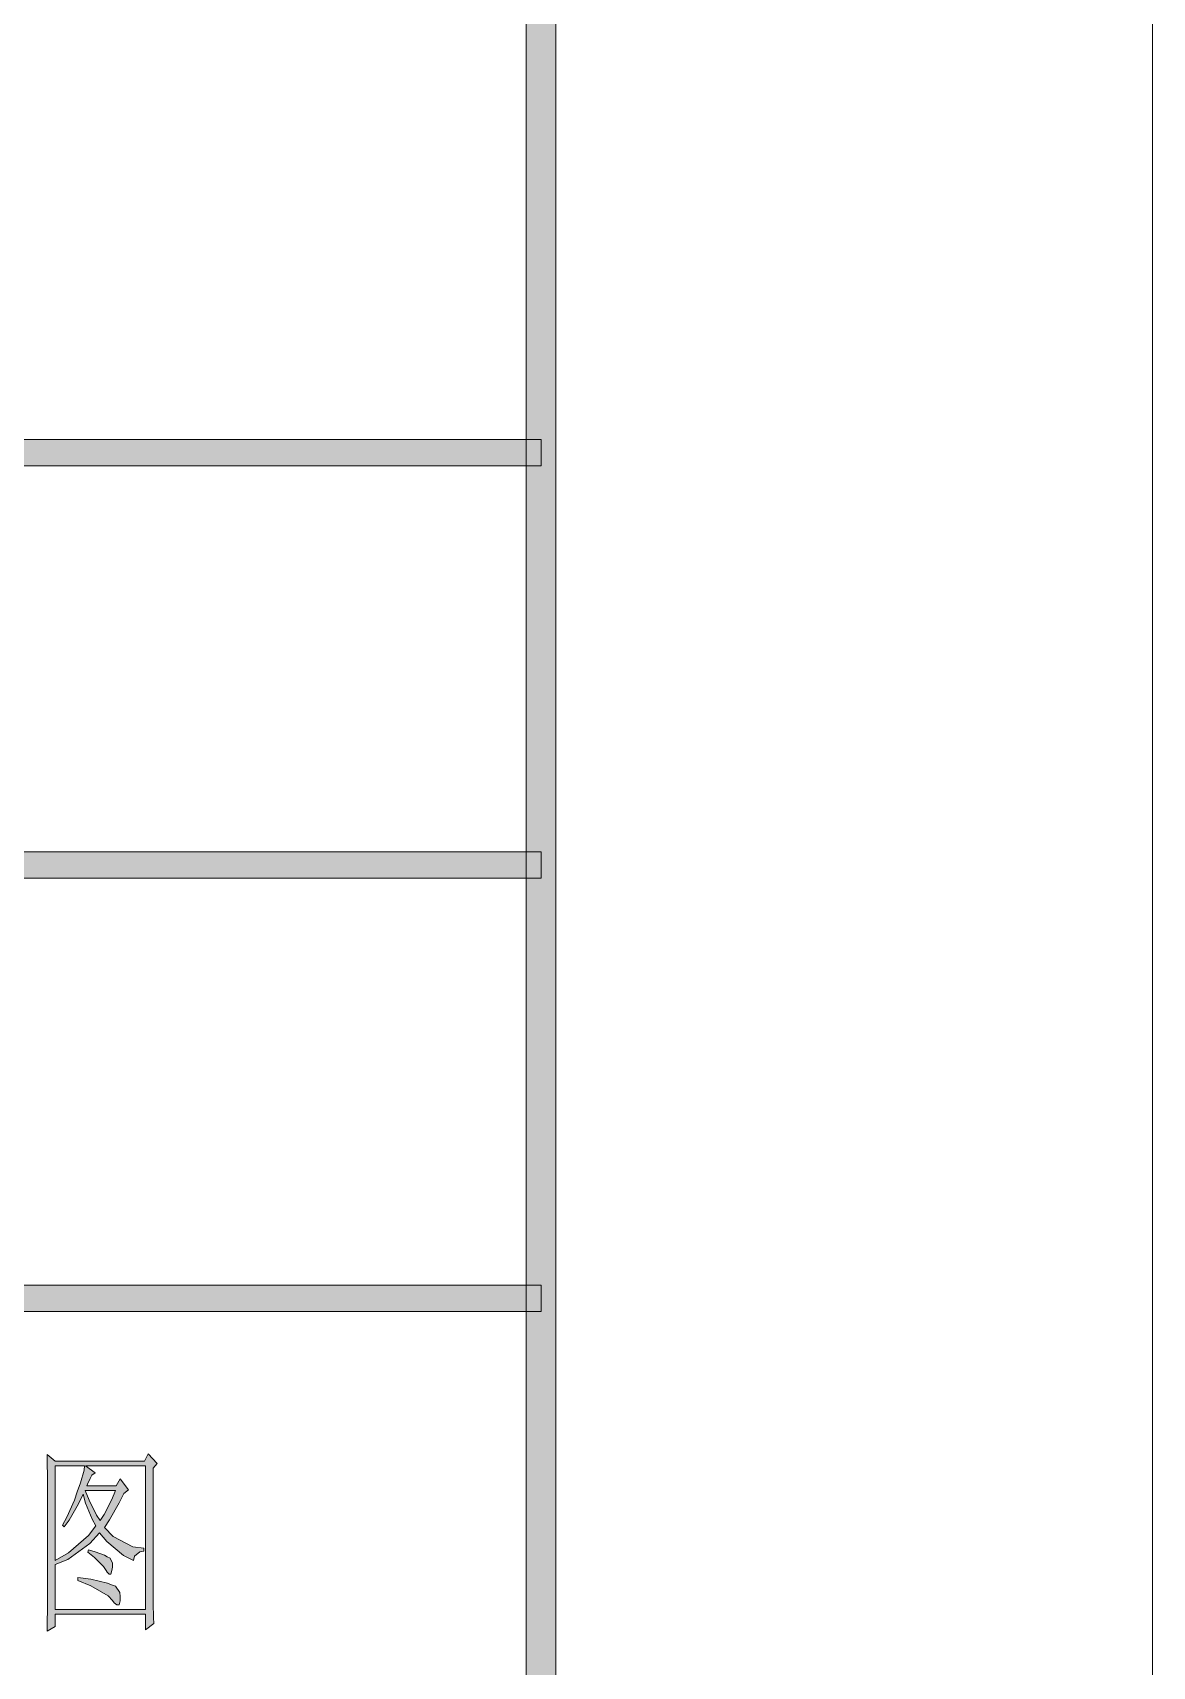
# Model space of a CAD drawing. Header units: millimetres. Extents: x 0 to 414, y 0 to 292.
# Drawn here: x 396.05 to 414.08, y 25.6 to 51.9 of the extents above; entities that cross this region are included whole.
import ezdxf

# ---------------------------------------------------------------- set-up
doc = ezdxf.new("R2010")
doc.units = ezdxf.units.MM

msp = doc.modelspace()

# ---------------------------------------------------------------- hatches: boundary and pattern name
h = msp.add_hatch(color=0)
h.dxf.hatch_style = 2
h.paths.add_polyline_path([(404.473833, 9.609667), (403.997583, 10.085917), (403.997583, 282.380972), (404.473833, 282.857222)])
h = msp.add_hatch(color=0)
h.dxf.hatch_style = 2
h.paths.add_polyline_path([(404.237472, 45.349583), (404.237472, 44.92625), (354.957944, 44.92625), (354.957944, 45.349583)])
h = msp.add_hatch(color=0)
h.dxf.hatch_style = 2
h.paths.add_polyline_path([(404.237472, 38.710306), (404.237472, 38.286972), (354.957944, 38.286972), (354.957944, 38.710306)])
h = msp.add_hatch(color=0)
h.dxf.hatch_style = 2
h.paths.add_polyline_path([(404.237472, 31.732361), (404.237472, 31.309028), (354.957944, 31.309028), (354.957944, 31.732361)])
h = msp.add_hatch(color=0)
h.paths.add_polyline_path([(397.989778, 28.786667), (397.989778, 26.7335), (397.989778, 26.610028), (397.993306, 26.38425), (397.996833, 26.285472), (397.862778, 26.186694), (397.862778, 26.437167), (396.409333, 26.437167), (396.409333, 26.236083), (396.278806, 26.162), (396.282333, 26.285472), (396.285861, 26.539472), (396.285861, 26.67), (396.285861, 28.539722), (396.285861, 28.645556), (396.282333, 28.878389), (396.278806, 29.008917), (396.409333, 28.899556), (397.845139, 28.899556), (397.908639, 29.0195), (398.04975, 28.86075)])
h.paths.add_polyline_path([(396.409333, 26.51125), (397.862778, 26.51125), (397.862778, 28.825472), (396.899694, 28.825472), (397.051389, 28.712583), (396.998472, 28.673778), (396.973778, 28.620861), (396.931444, 28.532667), (396.917333, 28.500917), (397.390056, 28.500917), (397.453556, 28.613806), (397.587611, 28.440944), (397.517056, 28.377444), (397.439444, 28.229278), (397.284222, 27.957639), (397.203083, 27.834167), (397.340667, 27.689528), (397.658167, 27.523722), (397.838083, 27.499028), (397.838083, 27.449639), (397.771056, 27.442583), (397.686389, 27.3685), (397.66875, 27.301472), (397.51, 27.382611), (397.238361, 27.604861), (397.125472, 27.745972), (396.966722, 27.573111), (396.610417, 27.319111), (396.409333, 27.237972)])
h.paths.add_polyline_path([(396.409333, 28.825472), (396.409333, 27.301472), (396.621, 27.424944), (396.945556, 27.703639), (397.061972, 27.858861), (397.002, 27.968222), (396.899694, 28.222222), (396.857361, 28.366861), (396.786806, 28.211639), (396.635111, 27.950583), (396.553972, 27.84475), (396.52575, 27.869444), (396.596306, 27.999972), (396.719778, 28.271611), (396.765639, 28.409194), (396.815028, 28.550306), (396.875, 28.754917), (396.882056, 28.825472)])
h.paths.add_polyline_path([(396.892639, 28.426833), (396.956139, 28.271611), (397.076083, 28.031722), (397.132528, 27.943528), (397.196028, 28.042306), (397.3195, 28.285722), (397.383, 28.426833)])
h = msp.add_hatch(color=0)
h.dxf.hatch_style = 2
h.paths.add_polyline_path([(396.945556, 27.474333), (397.051389, 27.442583), (397.203083, 27.386139), (397.248944, 27.361444), (397.294806, 27.33675), (397.333611, 27.255611), (397.330083, 27.195639), (397.323028, 27.139194), (397.305389, 27.079222), (397.294806, 27.079222), (397.280694, 27.079222), (397.248944, 27.110972), (397.231306, 27.139194), (397.185444, 27.202694), (397.040806, 27.350861), (396.934972, 27.435528)])
h = msp.add_hatch(color=0)
h.dxf.hatch_style = 2
h.paths.add_polyline_path([(396.776222, 27.029833), (396.980833, 26.998083), (397.252472, 26.938111), (397.315972, 26.909889), (397.379472, 26.885194), (397.450028, 26.786417), (397.453556, 26.719389), (397.457083, 26.652361), (397.439444, 26.585333), (397.418278, 26.585333), (397.404167, 26.585333), (397.358306, 26.620611), (397.330083, 26.659417), (397.263056, 26.7335), (396.984361, 26.89225), (396.776222, 26.980444)])

# ---------------------------------------------------------------- linework, layer by layer
at = {"color": 0, "lineweight": 0}
for points in [[(0, 0), (0, 292.466889), (414.0835, 292.466889), (414.0835, 0)], [(404.473833, 9.609667), (403.997583, 10.085917), (403.997583, 282.380972), (404.473833, 282.857222)], [(404.237472, 45.349583), (404.237472, 44.92625), (354.957944, 44.92625), (354.957944, 45.349583)], [(404.237472, 38.710306), (404.237472, 38.286972), (354.957944, 38.286972), (354.957944, 38.710306)], [(404.237472, 31.732361), (404.237472, 31.309028), (354.957944, 31.309028), (354.957944, 31.732361)], [(397.989778, 28.786667), (397.989778, 26.7335), (397.989778, 26.610028), (397.993306, 26.38425), (397.996833, 26.285472), (397.862778, 26.186694), (397.862778, 26.437167), (396.409333, 26.437167), (396.409333, 26.236083), (396.278806, 26.162), (396.282333, 26.285472), (396.285861, 26.539472), (396.285861, 26.67), (396.285861, 28.539722), (396.285861, 28.645556), (396.282333, 28.878389), (396.278806, 29.008917), (396.409333, 28.899556), (397.845139, 28.899556), (397.908639, 29.0195), (398.04975, 28.86075)], [(396.409333, 26.51125), (397.862778, 26.51125), (397.862778, 28.825472), (396.899694, 28.825472), (397.051389, 28.712583), (396.998472, 28.673778), (396.973778, 28.620861), (396.931444, 28.532667), (396.917333, 28.500917), (397.390056, 28.500917), (397.453556, 28.613806), (397.587611, 28.440944), (397.517056, 28.377444), (397.439444, 28.229278), (397.284222, 27.957639), (397.203083, 27.834167), (397.340667, 27.689528), (397.658167, 27.523722), (397.838083, 27.499028), (397.838083, 27.449639), (397.771056, 27.442583), (397.686389, 27.3685), (397.66875, 27.301472), (397.51, 27.382611), (397.238361, 27.604861), (397.125472, 27.745972), (396.966722, 27.573111), (396.610417, 27.319111), (396.409333, 27.237972)], [(396.409333, 28.825472), (396.409333, 27.301472), (396.621, 27.424944), (396.945556, 27.703639), (397.061972, 27.858861), (397.002, 27.968222), (396.899694, 28.222222), (396.857361, 28.366861), (396.786806, 28.211639), (396.635111, 27.950583), (396.553972, 27.84475), (396.52575, 27.869444), (396.596306, 27.999972), (396.719778, 28.271611), (396.765639, 28.409194), (396.815028, 28.550306), (396.875, 28.754917), (396.882056, 28.825472)], [(396.892639, 28.426833), (396.956139, 28.271611), (397.076083, 28.031722), (397.132528, 27.943528), (397.196028, 28.042306), (397.3195, 28.285722), (397.383, 28.426833)], [(396.945556, 27.474333), (397.051389, 27.442583), (397.203083, 27.386139), (397.248944, 27.361444), (397.294806, 27.33675), (397.333611, 27.255611), (397.330083, 27.195639), (397.323028, 27.139194), (397.305389, 27.079222), (397.294806, 27.079222), (397.280694, 27.079222), (397.248944, 27.110972), (397.231306, 27.139194), (397.185444, 27.202694), (397.040806, 27.350861), (396.934972, 27.435528)], [(396.776222, 27.029833), (396.980833, 26.998083), (397.252472, 26.938111), (397.315972, 26.909889), (397.379472, 26.885194), (397.450028, 26.786417), (397.453556, 26.719389), (397.457083, 26.652361), (397.439444, 26.585333), (397.418278, 26.585333), (397.404167, 26.585333), (397.358306, 26.620611), (397.330083, 26.659417), (397.263056, 26.7335), (396.984361, 26.89225), (396.776222, 26.980444)]]:
    msp.add_lwpolyline(points, close=True, dxfattribs=at)

doc.saveas('drawing.dxf')
